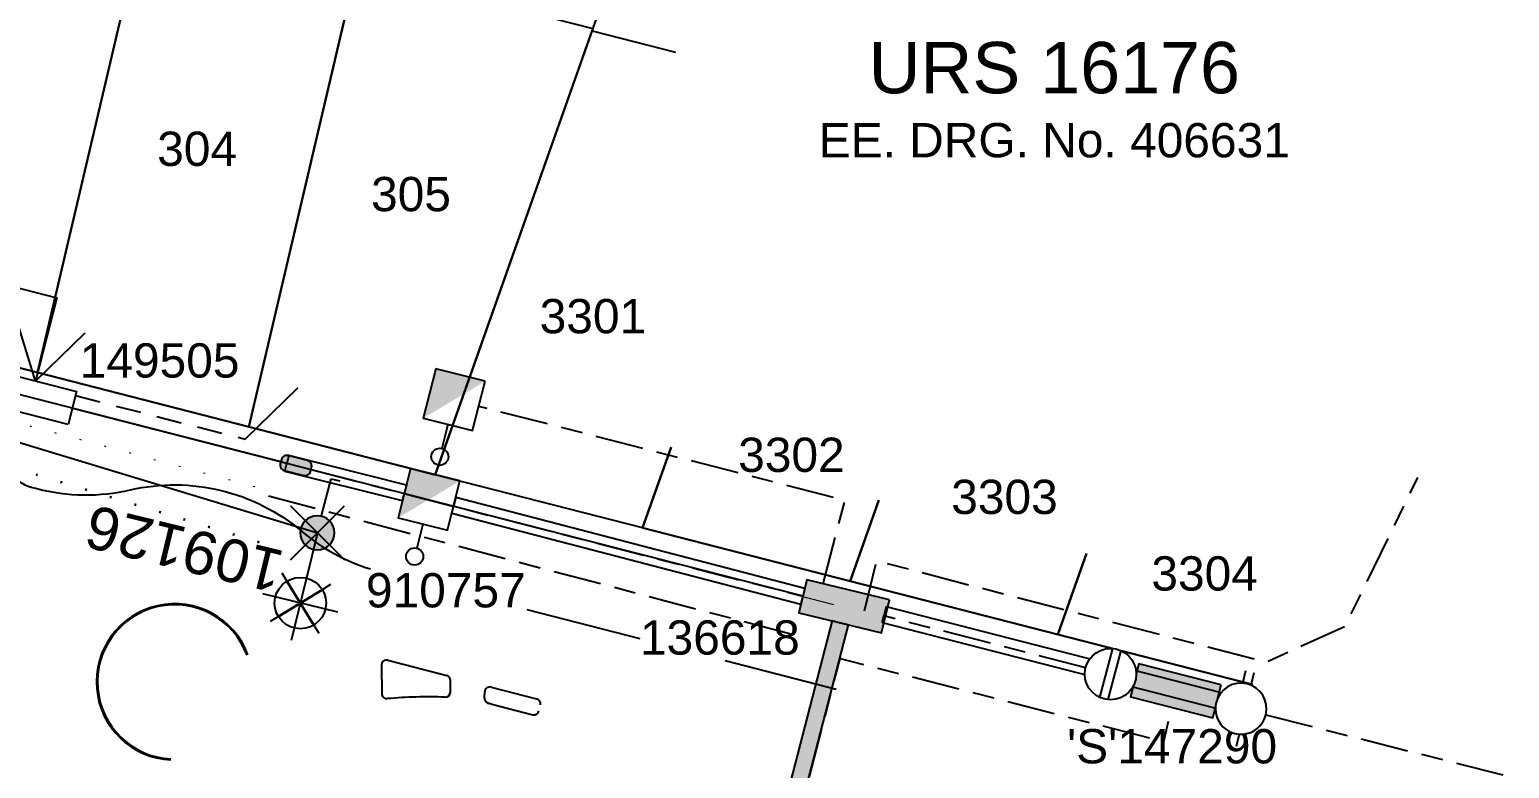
# Model space of a CAD drawing. Header units: metres. Extents: x 301329 to 301580, y 6240381 to 6240750.
# Drawn here: x 301416.9 to 301503.2, y 6240444.8 to 6240487.9 of the extents above; entities that cross this region are included whole.
import ezdxf
from ezdxf.enums import TextEntityAlignment as Align

# ---------------------------------------------------------------- set-up
doc = ezdxf.new("R2010")
doc.units = ezdxf.units.M
doc.header["$LTSCALE"] = 0.7
for name, pattern in [('Cable Exist OH', [1, 1, 0]), ('Cable Exist UG', [8.2, 4, -1.2, 1.8, -1.2]), ('Cable Remove', [2, 0, -2]), ('Dash', [5, 3, -2])]:
    doc.linetypes.add(name, pattern=pattern)
doc.layers.get('0').update_dxf_attribs({"color": 6})
for name, color, linetype in [('_User Miscellaneous1', 3, 'Continuous'), ('_User Miscellaneous10', 8, 'Continuous'), ('_User Miscellaneous11', 7, 'Continuous'), ('_User Miscellaneous4', 7, 'Continuous'), ('_User Miscellaneous6', 7, 'Continuous'), ('_User Miscellaneous7', 150, 'Continuous'), ('_User Miscellaneous8', 7, 'Continuous'), ('_User_HV_Exist', 7, 'Continuous'), ('_User_LV_Exist', 7, 'Continuous'), ('Cadastre Developer_SP_NEW', 4, 'Continuous'), ('Cadastre Roads_SP_NEW', 8, 'Continuous'), ('Equip_LV_NEW', 5, 'Continuous'), ('Equip_SP_HV_NEW', 7, 'Continuous'), ('Equip_SP_SL_EXT', 70, 'Continuous'), ('Mains_HV_NEW_U72', 2, 'Continuous'), ('Mains_LV_NEW_R6', 2, 'Continuous'), ('Mains_LV_NEW_T84', 2, 'Continuous'), ('OH_Details_SP_MISC', 6, 'Continuous'), ('Services_SP_NEW_UG', 2, 'Continuous'), ('SupportsOH_SP_TR_HV_LV_SL_EXT', 7, 'Continuous'), ('SupportsUG_SP_LV_EXT', 7, 'Continuous'), ('SupportsUG_SP_LV_NEW', 2, 'Continuous'), ('SupportsUG_SP_LV_SL_NEW', 2, 'Continuous'), ('Trench_SP_NEW', 2, 'Continuous'), ('UG_Details_SP_MISC', 7, 'Continuous')]:
    doc.layers.add(name, color=color, linetype=linetype)
doc.layers.add('_User Miscellaneous12', color=7, linetype='Continuous', lineweight=35)
doc.layers.add('_User Miscellaneous5', color=7, linetype='Continuous', lineweight=35)
doc.layers.add('_User Notes', color=7, linetype='Continuous', plot=False)
doc.layers.add('Features_HIDE', color=1, linetype='Continuous', plot=False)
doc.styles.add('ARIAL', font='arial.ttf', dxfattribs={"height": 2})
doc.styles.add('ARIAL 3.0', font='arial.ttf', dxfattribs={"height": 3})
doc.styles.add('iecARIAL', font='arial.ttf', dxfattribs={"height": 2})
doc.styles.add('POLE_LABEL', font='arial.ttf')
doc.styles.add('SL_LABEL', font='arial.ttf')
doc.styles.get("Standard").update_dxf_attribs({"font": 'arial.ttf'})
doc.styles.add('style1', font='iso3098b.shx')
doc.linetypes.add('Cable New UG', pattern='A,8,-1,["x",style1,S=3.5,R=0,X=0.35,Y=-1],-3.5', length=12.5)
doc.linetypes.add('Cable Z', pattern='A,8,-1,["Z",Standard,S=2.5,R=0,X=0.35,Y=-1.25],-3.5', length=12.5)
doc.linetypes.add('IE Trench HV', pattern='A,8,-2,["/",style1,S=2.5,R=0,X=0.1,Y=-1],-4.5', length=14.5)

# ---------------------------------------------------------------- blocks, each defined once
blk = doc.blocks.new('PILLAR_EXT')
blk.add_hatch(color=256).paths.add_polyline_path([(-2.475, 2.49), (-2.475, 0.51), (2.475, 0.51), (2.475, 2.49)])
blk.add_lwpolyline([(-2.475, 0.51), (2.475, 0.51), (2.475, 2.49), (-2.475, 2.49)], close=True)
for tag, p, flags in [('OWNED_BY', (0, 1.3), 9), ('STATE', (0, 1.1), 9), ('SUPPORT_TYPE', (0, 0.9), 9), ('USAGE', (0, 0.7), 9), ('LEGEND', (0, 0.5), 9), ('LOCATION', (0, 0.3), 9), ('NOTES', (0, 0.1), 9), ('PARENT', (0, -0.1), 9), ('STREETNAME', (0, -0.3), 9), ('SUBURB', (0, -0.5), 1)]:
    blk.add_attdef(tag, p, '', height=0.2, dxfattribs=dict(flags=flags))
at = {"layer": '_User Miscellaneous6', "style": 'ARIAL', "flags": 8}
blk.add_attdef('ASSET_NUM', text='', height=2, dxfattribs=at).set_placement((1.5, 7.5), align=Align.TOP_LEFT)
blk = doc.blocks.new('*U30')
at = {"lineweight": -3}
blk.add_lwpolyline([(-2.475, 2.49), (2.475, 2.49), (2.475, 0.51), (-2.475, 0.51)], close=True, dxfattribs=at)
for tag, flags, p in [('STREET_CODE', 9, (1.5, 3.5)), ('OWNED_BY', 9, (1.5, 3.3)), ('OPERATED_BY', 9, (1.5, 3.1)), ('STATE', 9, (1.5, 2.7)), ('SUPPORT_TYPE', 9, (1.5, 2.5)), ('MAINTAINED_BY', 9, (1.5, 2.9)), ('SUBURB', 9, (1.5, 1.7)), ('USAGE', 9, (1.5, 2.3)), ('LEGEND', 9, (1.5, 2.1)), ('PARENT', 9, (1.5, 1.9)), ('Z', 1, (1.5, 0.9)), ('STREETNAME', 9, (1.5, 1.5)), ('LOCATION', 9, (1.5, 1.3)), ('NOTES', 9, (1.5, 1.1))]:
    blk.add_attdef(tag, text='', height=0.2, dxfattribs=dict(flags=flags)).set_placement(p, align=Align.MIDDLE_LEFT)
at = {"layer": '_User Miscellaneous4', "style": 'ARIAL', "flags": 8}
blk.add_attdef('ASSET_NUM', text='', height=2, dxfattribs=at).set_placement((2, 5.5), align=Align.MIDDLE_LEFT)
blk = doc.blocks.new('A$C1B2C29DD')
at = {"layer": 'Services_SP_NEW_UG', "color": 2, "flags": 128}
for points in [[(0, 0), (-2.1, 3.444)], [(0, 0), (2.1, 3.444)]]:
    blk.add_lwpolyline(points, dxfattribs=at)
blk = doc.blocks.new('*U70')
at = {"layer": 'Services_SP_NEW_UG', "color": 2, "flags": 128}
blk.add_lwpolyline([(12.667, -1.012), (14.989, 2.625)], dxfattribs=at)
at = {"layer": 'Services_SP_NEW_UG', "color": 2, "linetype": 'Dash', "ltscale": 0.7, "flags": 128}
blk.add_lwpolyline([(2.457, -0.801), (12.667, -1.012)], dxfattribs=at)
blk = doc.blocks.new('POLE_DEL')
at = {"layer": '_User Miscellaneous10'}
h = blk.add_hatch(color=256, dxfattribs=at)
edge = h.paths.add_edge_path()
edge.add_arc((0, 0), 1, 180, 360)
edge.add_arc((0, 0), 1, 0, 180)
at = {"layer": '_User Miscellaneous11', "color": 2}
for p, q in [((-1.575, 1.575), (1.575, -1.575)), ((-1.575, -1.575), (1.575, 1.575))]:
    blk.add_line(p, q, dxfattribs=at)
at = {"layer": '_User Miscellaneous11'}
blk.add_lwpolyline([(-1, 0, 1), (1, 0, 1)], format="xyb", close=True, dxfattribs=at)
for tag, height, flags, p in [('pNumber', 2.5, 8, (0, 2.067)), ('OWNED_BY', 0.2, 9, (0, -0.4)), ('SPECIAL_USE', 0.2, 9, (0, -0.6)), ('STATE', 0.2, 9, (0, -0.8)), ('cLV', 0.2, 9, (0, -1.2)), ('cHV', 0.2, 9, (0, -1.8)), ('hDepth', 0.2, 9, (0, -1.4)), ('hDia', 0.2, 9, (0, -1.6)), ('USAGE', 0.2, 9, (0, -1)), ('LBRACKET', 0.2, 9, (0, -2)), ('LExisting', 0.2, 9, (0, -2.2)), ('LANTNUMBER', 0.2, 9, (0, -2.4)), ('LOther', 0.2, 9, (0, -2.6)), ('cLinedev', 0.2, 9, (0, -3.2)), ('pExisting', 0.2, 9, (0, -3.4)), ('LRemove', 0.2, 9, (0, -2.8)), ('LEGEND', 0.2, 9, (0, -3)), ('pFooting', 0.2, 9, (0, -4)), ('pNew', 0.2, 9, (0, -4.2)), ('PFNUMBER', 0.2, 9, (0, -3.6)), ('NEWPFNUMBER', 0.2, 9, (0, -3.8)), ('pRelocate', 0.2, 9, (0, -4.6)), ('pRemove', 0.2, 9, (0, -4.8)), ('pReplace', 0.2, 9, (0, -5)), ('pStay', 0.2, 9, (0, -5.2)), ('cspan', 0.2, 9, (0, -5.6)), ('SUBURB', 0.2, 9, (0, -5.8)), ('STREETNAME', 0.2, 9, (0, -6)), ('pType', 0.2, 9, (0, -5.4)), ('LOCATION', 0.2, 9, (0, -6.2)), ('NOTES', 0.2, 9, (0, -6.4))]:
    blk.add_attdef(tag, text='', height=height, dxfattribs=dict(flags=flags)).set_placement(p, align=Align.MIDDLE_LEFT)
at = {"flags": 1}
blk.add_attdef('Z', (0, 0), '', height=0.2, dxfattribs=at)
at = {"style": 'POLE_LABEL', "flags": 9}
blk.add_attdef('STREET_CODE', text='', height=0.2, dxfattribs=at).set_placement((0, -0.2), align=Align.MIDDLE_LEFT)
at = {"layer": 'Features_HIDE', "style": 'POLE_LABEL', "flags": 8}
blk.add_attdef('ASSET_NUM', text='', height=2.5, dxfattribs=at).set_placement((2, 2), align=Align.MIDDLE_LEFT)
blk = doc.blocks.new('*U33')
for p, q in [((0, 1.968), (0, 6.468)), ((-1.061, 5.278), (-1.459, 5.676)), ((1.06, 5.278), (1.458, 5.676)), ((-2.25, 4.218), (2.25, 4.218)), ((-1.459, 2.759), (-1.061, 3.157)), ((0, 0), (0, 2.721)), ((1.458, 2.759), (1.06, 3.157)), ((0, 0), (0, 0))]:
    blk.add_line(p, q)
blk.add_circle((0, 4.218), 1.5)
at = {"layer": '_User Miscellaneous12'}
for p, q in [((1.06, 3.157), (-1.061, 5.278)), ((-1.061, 3.157), (1.06, 5.278))]:
    blk.add_line(p, q, dxfattribs=at)
at = {"style": 'iecARIAL', "flags": 8}
blk.add_attdef('ASSET_NUM', (1.5, 1.5), '', height=2.5, dxfattribs=at)
for tag, p, height, flags in [('CONSTRUCTED_VOLTAGE', (0, -0.2), 0.2, 9), ('CONTROL_TYPE', (0, -0.4), 0.2, 9), ('LANTERN_PURPOSE', (0, -0.6), 0.2, 9), ('LANTERN_TYPE', (0, -0.8), 0.2, 9), ('NO_PHASES', (0, -1), 0.2, 9), ('LNUMBER', (1.2, -2.8), 2.5, 8), ('OPERATING_VOLTAGE', (0, -1.2), 0.2, 9), ('ORIENTATION', (0, -1.4), 0.2, 9), ('OWNED_BY', (0, -1.6), 0.2, 9), ('STATE', (0, -1.8), 0.2, 9), ('CEXIST', (0, -2.2), 0.2, 9), ('CNEW', (0, -2.4), 0.2, 9), ('CNUMBER', (0, -2.6), 0.2, 9), ('USAGE', (0, -2), 0.2, 9), ('CREMOVE', (0, -2.8), 0.2, 9), ('CREPLACE', (0, -3), 0.2, 9), ('LKINGHEIGHT', (0, -3.2), 0.2, 9), ('LBRACKET', (0, -3.4), 0.2, 9), ('LBRACKETVOCAB', (0, -3.6), 0.2, 9), ('LCATEGORY', (0, -3.8), 0.2, 9), ('LCHARGE1', (0, -4), 0.2, 9), ('LCHARGE1PERCENT', (0, -4.2), 0.2, 9), ('LCHARGE2', (0, -4.4), 0.2, 9), ('LCHARGE2PERCENT', (0, -4.6), 0.2, 9), ('LCHARGE3', (0, -4.8), 0.2, 9), ('LCHARGE3PERCENT', (0, -5), 0.2, 9), ('LEXIST', (0, -5.2), 0.2, 9), ('LLAMP', (0, -5.4), 0.2, 9), ('LLAMPVOCAB', (0, -5.6), 0.2, 9), ('LMAST', (0, -5.8), 0.2, 9), ('LMASTVOCAB', (0, -6), 0.2, 9), ('LNEW', (0, -6.2), 0.2, 9), ('LANTNUMBER', (0, -6.4), 0.2, 9), ('LOUTREACH', (0, -6.8), 0.2, 9), ('LOUTREACHVOCAB', (0, -7), 0.2, 9), ('LRATECODE', (0, -7.2), 0.2, 9), ('LREMOVE', (0, -7.4), 0.2, 9), ('LREPLACE', (0, -7.6), 0.2, 9), ('LTYPE', (0, -7.8), 0.2, 9), ('STREETNAME', (0, -8.8), 0.2, 9), ('LTYPEVOCAB', (0, -8), 0.2, 9), ('LEGEND', (0, -8.2), 0.2, 9), ('LOCATION', (0, -8.4), 0.2, 9), ('NOTES', (0, -8.6), 0.2, 9), ('SUBURB', (0, -9), 0.2, 1)]:
    blk.add_attdef(tag, p, '', height=height, dxfattribs=dict(flags=flags))
blk = doc.blocks.new('A$C7DAD38F0')
at = {"layer": '_User Miscellaneous11', "color": 3, "style": 'ARIAL'}
blk.add_attdef('DRG_NO', text='', height=2, dxfattribs=at).set_placement((0, -4.234), align=Align.MIDDLE_CENTER)
at = {"layer": '_User Miscellaneous6', "color": 2, "style": 'ARIAL 3.0'}
blk.add_attdef('URS___', text='', height=3, dxfattribs=at).set_placement((0, 0), align=Align.MIDDLE_CENTER)
blk = doc.blocks.new('LV_UG_LINKS_CLOSED_NEW')
for tag, flags, p in [('TYPE', 9, (1.5, -2.6)), ('MAINTAINED_BY', 9, (1.5, -2.2)), ('NUMBER_OF_PHASES', 9, (1.5, -2.4)), ('Z', 1, (1.5, -2.8))]:
    blk.add_attdef(tag, text='', height=0.2, dxfattribs=dict(flags=flags)).set_placement(p, align=Align.MIDDLE_LEFT)
blk.add_wipeout([(-1.056, 1.057), (-1.18, 0.916), (-1.286, 0.761), (-1.371, 0.594), (-1.435, 0.417), (-1.476, 0.234), (-1.493, 0.047), (-1.487, -0.14), (-1.458, -0.326), (-1.406, -0.506), (-1.331, -0.678), (-1.236, -0.839), (-1.121, -0.988), (-0.988, -1.12), (-0.84, -1.235), (-0.679, -1.331), (-0.506, -1.406), (-0.326, -1.458), (-0.141, -1.487), (0.047, -1.493), (0.233, -1.476), (0.416, -1.435), (0.593, -1.371), (0.76, -1.286), (0.915, -1.181), (1.056, -1.057), (1.18, -0.916), (1.286, -0.761), (1.371, -0.594), (1.435, -0.417), (1.476, -0.234), (1.493, -0.047), (1.487, 0.14), (1.458, 0.326), (1.406, 0.506), (1.331, 0.678), (1.236, 0.839), (1.121, 0.988), (0.988, 1.12), (0.84, 1.235), (0.679, 1.331), (0.506, 1.406), (0.326, 1.458), (0.141, 1.487), (-0.047, 1.493), (-0.233, 1.476), (-0.416, 1.435), (-0.593, 1.371), (-0.76, 1.286), (-0.915, 1.181)])
for p, q in [((-0.25, -1.479), (-0.25, 1.479)), ((0.25, -1.479), (0.25, 1.479))]:
    blk.add_line(p, q)
blk.add_circle((0, 0), 1.5)
at = {"flags": 9}
for tag, p in [('ACTUAL_STATUS', (1.5, 0)), ('OPERATING_VOLTAGE', (1.5, -0.6)), ('ORIENTATION', (1.5, -0.8)), ('CONSTRUCTED_VOLTAGE', (1.5, -0.2)), ('NO_PHASES', (1.5, -0.4)), ('STATE', (1.5, -1)), ('SWITCH_TYPE', (1.5, -1.2)), ('OWNED_BY', (1.5, -1.8)), ('USAGE', (1.5, -1.4)), ('NOTES', (1.5, -1.6)), ('OPERATED_BY', (1.5, -2))]:
    blk.add_attdef(tag, text='', height=0.2, dxfattribs=at).set_placement(p, align=Align.MIDDLE_LEFT)
blk = doc.blocks.new('*U109')
blk.add_wipeout([(-1.124, 0.75), (-1.231, 0.597), (-1.319, 0.431), (-1.385, 0.255), (-1.428, 0.072), (-1.448, -0.114), (-1.445, -0.302), (-1.418, -0.487), (-1.368, -0.668), (-1.296, -0.842), (-1.203, -1.004), (-1.09, -1.154), (-0.959, -1.289), (-0.812, -1.406), (-0.652, -1.503), (-0.481, -1.58), (-0.302, -1.635), (-0.117, -1.667), (0.071, -1.675), (0.258, -1.66), (0.441, -1.622), (0.619, -1.561), (0.787, -1.478), (0.944, -1.375), (1.086, -1.252), (1.212, -1.113), (1.32, -0.96), (1.407, -0.794), (1.473, -0.618), (1.516, -0.435), (1.537, -0.249), (1.533, -0.061), (1.507, 0.124), (1.457, 0.305), (1.385, 0.478), (1.291, 0.641), (1.178, 0.791), (1.047, 0.925), (0.901, 1.042), (0.741, 1.14), (0.569, 1.217), (0.39, 1.272), (0.205, 1.304), (0.018, 1.312), (-0.169, 1.297), (-0.353, 1.259), (-0.53, 1.198), (-0.699, 1.115), (-0.855, 1.011), (-0.998, 0.889)])
for p, q in [((-0.205, 1.292), (-0.205, 2.039)), ((0.293, 1.292), (0.293, 2.039)), ((-0.205, -1.655), (-0.205, -2.402)), ((0.293, -1.655), (0.293, -2.402))]:
    blk.add_line(p, q)
blk.add_lwpolyline([(1.538, -0.182, 1), (-1.45, -0.182, 1)], format="xyb", close=True)
for tag, p, flags in [('Z', (0, 0), 1), ('ORIENTATION', (0, 0), 9), ('USAGE', (0, -0.2), 9), ('NOTES', (0, -0.4), 9)]:
    blk.add_attdef(tag, p, '', height=0.2, dxfattribs=dict(flags=flags))
blk = doc.blocks.new('HV_STJ_NEW')
blk.add_hatch(color=256).paths.add_polyline_path([(0.586, -0.451), (-0.586, -0.451, -0.414214), (-0.906, -0.131), (-0.906, 0.131, -0.414214), (-0.586, 0.451), (0.586, 0.451, -0.414214), (0.906, 0.131), (0.906, -0.131, -0.414214)])
blk.add_lwpolyline([(-0.906, 0.131), (-0.906, -0.131, 0.414214), (-0.586, -0.451), (0.586, -0.451, 0.414214), (0.906, -0.131), (0.906, 0.131, 0.414214), (0.586, 0.451), (-0.586, 0.451, 0.414214)], format="xyb", close=True)
for tag, flags, p in [('ORIENTATION', 9, (1.5, 0)), ('OWNED_BY', 9, (1.5, -0.8)), ('USAGE', 9, (1.5, -0.2)), ('LEGEND', 9, (1.5, -0.4)), ('NOTES', 9, (1.5, -0.6)), ('TYPE', 9, (1.5, -1.4)), ('OPERATED_BY', 9, (1.5, -1)), ('OPERATING_VOLTAGE', 9, (1.5, -1.6)), ('CONSTRUCTED_VOLTAGE', 9, (1.5, -1.8)), ('MAINTAINED_BY', 9, (1.5, -1.2)), ('Z', 1, (1.5, -2.2)), ('NUMBER_OF_PHASES', 9, (1.5, -2))]:
    blk.add_attdef(tag, text='', height=0.2, dxfattribs=dict(flags=flags)).set_placement(p, align=Align.MIDDLE_LEFT)
blk = doc.blocks.new('POLE_EXT')
blk.add_hatch(color=256).paths.add_polyline_path([(-1, 0, 1), (1, 0, 1)])
blk.add_lwpolyline([(-1, 0, 1), (1, 0, 1)], format="xyb", close=True)
for tag, height, flags, p in [('pNumber', 2.5, 8, (-17.84, 2.067)), ('OWNED_BY', 0.2, 9, (1.355, -0.4)), ('SPECIAL_USE', 0.2, 9, (1.355, -0.8)), ('PARENT', 0.2, 9, (1.355, -0.6)), ('cLV', 0.2, 9, (1.355, -1.4)), ('STATE', 0.2, 9, (1.355, -1)), ('hDepth', 0.2, 9, (1.355, -1.6)), ('hDia', 0.2, 9, (1.355, -1.8)), ('USAGE', 0.2, 9, (1.355, -1.2)), ('cHV', 0.2, 9, (1.355, -2)), ('LBRACKET', 0.2, 9, (1.355, -2.2)), ('LExisting', 0.2, 9, (1.355, -2.4)), ('LANTNUMBER', 0.2, 9, (1.355, -2.6)), ('cLinedev', 0.2, 9, (1.355, -3.4)), ('LOther', 0.2, 9, (1.355, -2.8)), ('LRemove', 0.2, 9, (1.355, -3)), ('LEGEND', 0.2, 9, (1.355, -3.2)), ('pExisting', 0.2, 9, (1.355, -3.8)), ('pFooting', 0.2, 9, (1.355, -4.4)), ('LOCATION', 0.2, 9, (1.355, -3.6)), ('PFNUMBER', 0.2, 9, (1.355, -4)), ('NEWPFNUMBER', 0.2, 9, (1.355, -4.2)), ('pNew', 0.2, 9, (1.355, -4.6)), ('pRelocate', 0.2, 9, (1.355, -5)), ('pRemove', 0.2, 9, (1.355, -5.2)), ('cspan', 0.2, 9, (1.355, -6)), ('pReplace', 0.2, 9, (1.355, -5.4)), ('pStay', 0.2, 9, (1.355, -5.6)), ('pType', 0.2, 9, (1.355, -5.8)), ('STREETNAME', 0.2, 9, (1.355, -6.2)), ('SUBURB', 0.2, 9, (1.355, -6.4)), ('NOTES', 0.2, 9, (1.355, -6.6)), ('MAINTAINED_BY', 0.2, 9, (1.355, -6.814)), ('OPERATED_BY', 0.2, 9, (1.355, -7.014))]:
    blk.add_attdef(tag, text='', height=height, dxfattribs=dict(flags=flags)).set_placement(p, align=Align.MIDDLE_LEFT)
at = {"style": 'POLE_LABEL', "flags": 9}
for tag, height, p in [('ASSET_NUM', 2.5, (2, 2)), ('STRUCTURE_PLANT_NUMBER', 0.2, (1.355, 0.028)), ('STREET_CODE', 0.2, (1.355, -0.2))]:
    blk.add_attdef(tag, text='', height=height, dxfattribs=at).set_placement(p, align=Align.MIDDLE_LEFT)
at = {"flags": 1}
blk.add_attdef('Z', (1.355, -7.328), '', height=0.2, dxfattribs=at)
blk = doc.blocks.new('*U130')
at = {"layer": '_User Miscellaneous7', "lineweight": -3}
blk.add_lwpolyline([(0, -3.03), (0, -1.58)], dxfattribs=at)
blk.add_lwpolyline([(-1.485, -6), (1.485, -6), (1.485, -3.03), (-1.485, -3.03)], close=True, dxfattribs=at)
blk.add_circle((0, -1.08), 0.5, dxfattribs=at)
blk.add_solid([(-1.485, -6), (1.485, -6), (1.485, -3.03)], dxfattribs=at)
at = {"layer": '_User Miscellaneous8', "color": 2, "lineweight": -3}
blk.add_lwpolyline([(-1.485, 0), (1.485, 0), (1.485, 2.97), (-1.485, 2.97)], close=True, dxfattribs=at)
blk.add_solid([(-1.485, 0), (1.485, 0), (1.485, 2.97)], dxfattribs=at)
at = {"style": 'POLE_LABEL', "flags": 9}
blk.add_attdef('STRUCTURE_PLANT_NUMBER', text='', height=0.2, dxfattribs=at).set_placement((1.641, 1.727), align=Align.MIDDLE_LEFT)
for tag, flags, p in [('STREET_CODE', 9, (1.641, 1.485)), ('OWNED_BY', 9, (1.641, 1.085)), ('OPERATED_BY', 9, (1.641, 0.885)), ('COLUMN_TYPE', 9, (1.641, 1.285)), ('STATE', 9, (1.641, 0.485)), ('USAGE', 9, (1.641, 0.285)), ('MAINTAINED_BY', 9, (1.641, 0.685)), ('LEGEND', 9, (1.641, 0.085)), ('SUBURB', 9, (1.641, -0.315)), ('STREETNAME', 9, (1.641, -0.515)), ('PARENT', 9, (1.641, -0.115)), ('LOCATION', 9, (1.641, -0.715)), ('NOTES', 9, (1.641, -0.915)), ('Z', 1, (1.641, -1.315)), ('LABEL_ALIGNMENT', 9, (1.641, -1.115))]:
    blk.add_attdef(tag, text='', height=0.2, dxfattribs=dict(flags=flags)).set_placement(p, align=Align.MIDDLE_LEFT)
at = {"layer": '_User Miscellaneous5', "style": 'ARIAL', "flags": 8}
blk.add_attdef('ASSET_NUM', text='', height=2, dxfattribs=at).set_placement((2, 3.485), align=Align.MIDDLE_LEFT)
blk = doc.blocks.new('*U72')
at = {"layer": '_User Miscellaneous8', "color": 2}
blk.add_line((0, 0), (0, 1.45), dxfattribs=at)
blk.add_circle((0, 1.95), 0.5, dxfattribs=at)
for tag, p, flags in [('Z', (0, 0), 1), ('OPERATED_BY', (0, -9.607), 9)]:
    blk.add_attdef(tag, p, '', height=0.2, dxfattribs=dict(flags=flags))
at = {"style": 'SL_LABEL', "flags": 9}
blk.add_attdef('STREET_CODE', text='', height=0.2, dxfattribs=at).set_placement((0, -0.2), align=Align.MIDDLE_LEFT)
at = {"flags": 9}
for tag, p in [('CONSTRUCTED_VOLTAGE', (0, -0.4)), ('CONTROL_TYPE', (0, -0.6)), ('LANTERN_PURPOSE', (0, -0.8)), ('OPERATING_VOLTAGE', (0, -1.4)), ('ORIENTATION', (0, -1.6)), ('OWNED_BY', (0, -1.8)), ('LANTERN_TYPE', (0, -1)), ('NO_PHASES', (0, -1.2)), ('STATE', (0, -2)), ('CEXIST', (0, -2.4)), ('CNEW', (0, -2.6)), ('USAGE', (0, -2.2)), ('CNUMBER', (0, -2.8)), ('CREMOVE', (0, -3)), ('CREPLACE', (0, -3.2)), ('LKINGHEIGHT', (0, -3.4)), ('LBRACKET', (0, -3.6)), ('LBRACKETVOCAB', (0, -3.8)), ('LCATEGORY', (0, -4)), ('LCHARGE1', (0, -4.2)), ('LCHARGE1PERCENT', (0, -4.4)), ('LCHARGE2', (0, -4.6)), ('LCHARGE2PERCENT', (0, -4.8)), ('LCHARGE3', (0, -5)), ('LCHARGE3PERCENT', (0, -5.2)), ('LEXIST', (0, -5.4)), ('LLAMP', (0, -5.6)), ('LLAMPVOCAB', (0, -5.8)), ('LMAST', (0, -6)), ('LMASTVOCAB', (0, -6.2)), ('LNEW', (0, -6.4)), ('LANTNUMBER', (0, -6.6)), ('LOUTREACH', (0, -7)), ('LOUTREACHVOCAB', (0, -7.2)), ('LRATECODE', (0, -7.4)), ('LREMOVE', (0, -7.6)), ('LREPLACE', (0, -7.8)), ('SUBURB', (0, -8.6)), ('LTYPE', (0, -8)), ('LTYPEVOCAB', (0, -8.2)), ('LEGEND', (0, -8.4)), ('STREETNAME', (0, -8.8)), ('LOCATION', (0, -9)), ('NOTES', (0, -9.2)), ('MAINTAINED_BY', (0, -9.863))]:
    blk.add_attdef(tag, text='', height=0.2, dxfattribs=at).set_placement(p, align=Align.MIDDLE_LEFT)
at = {"layer": '_User Notes', "style": 'SL_LABEL', "flags": 8}
blk.add_attdef('ASSET_NUM', text='', height=2.5, dxfattribs=at).set_placement((2, 2), align=Align.MIDDLE_LEFT)
at = {"layer": '_User Notes', "flags": 8}
blk.add_attdef('LNUMBER', text='', height=2.5, dxfattribs=at).set_placement((1.2, -2.8), align=Align.MIDDLE_LEFT)

msp = doc.modelspace()

# ---------------------------------------------------------------- hatches: boundary and pattern name
at = {"layer": '_User Miscellaneous11'}
h = msp.add_hatch(color=256, dxfattribs=at)
h.dxf.hatch_style = 1
h.paths.add_polyline_path([(301464.669, 6240453.191), (301463.662, 6240453.45), (301459.226, 6240436.218), (301460.233, 6240435.959)])

# ---------------------------------------------------------------- linework, layer by layer
at = {"layer": '_User Miscellaneous12', "color": 7, "linetype": 'Cable Remove', "flags": 128}
msp.add_lwpolyline([(301384.245, 6240471.989), (301431.215, 6240457.745)], dxfattribs=at)
at = {"layer": '_User_HV_Exist', "color": 7, "linetype": 'Cable Exist UG', "lineweight": 0, "flags": 128}
msp.add_lwpolyline([(301433.292, 6240462.238), (301463.895, 6240454.355), (301463.862, 6240454.228)], dxfattribs=at)
at = {"layer": '_User_LV_Exist', "color": 7, "linetype": 'Cable Remove', "lineweight": 0, "flags": 128}
msp.add_lwpolyline([(301386.472, 6240472.981), (301430.454, 6240461.155)], dxfattribs=at)
at = {"layer": '_User_LV_Exist', "color": 7, "linetype": 'Cable Exist UG', "flags": 128}
for points in [[(301463.173, 6240455.587), (301464.452, 6240460.462), (301443.088, 6240465.947)], [(301465.591, 6240454.018), (301466.299, 6240456.934), (301489.005, 6240451.026), (301493.632, 6240453.118), (301497.874, 6240461.791)], [(301478.495, 6240450.695), (301466.804, 6240453.698)], [(301460.959, 6240438.782), (301464.16, 6240451.238), (301483.054, 6240446.381), (301483.504, 6240448.386)], [(301481.354, 6240449.961), (301479.697, 6240450.386)], [(301488.994, 6240447.952), (301503.208, 6240444.339)]]:
    msp.add_lwpolyline(points, dxfattribs=at)
at = {"layer": '_User_LV_Exist', "color": 8, "linetype": 'Cable Exist UG', "flags": 128}
msp.add_lwpolyline([(301430.83, 6240460.716), (301461.395, 6240452.639)], dxfattribs=at)
at = {"layer": 'Cadastre Developer_SP_NEW'}
for p, q in [((301449.12, 6240486.233), (301458.949, 6240514.035)), ((301417.356, 6240467.915), (301423.637, 6240494.704)), ((301429.678, 6240464.749), (301435.96, 6240491.538)), ((301449.744, 6240487.998), (301440.54, 6240461.959)), ((301405.033, 6240471.08), (301417.356, 6240467.915)), ((301417.356, 6240467.915), (301429.678, 6240464.749)), ((301429.678, 6240464.749), (301440.54, 6240461.959)), ((301464.754, 6240455.74), (301466.424, 6240460.465)), ((301452.647, 6240458.85), (301464.754, 6240455.74)), ((301476.861, 6240452.63), (301478.534, 6240457.361)), ((301464.754, 6240455.74), (301476.861, 6240452.63)), ((301476.861, 6240452.63), (301488.226, 6240449.711))]:
    msp.add_line(p, q, dxfattribs=at)
for points in [[(301423.637, 6240494.704), (301417.356, 6240467.915), (301405.033, 6240471.08), (301411.314, 6240497.869), (301419.282, 6240495.822), (301423.637, 6240494.704)], [(301417.356, 6240467.915), (301423.637, 6240494.704), (301429.845, 6240493.109), (301435.96, 6240491.538), (301429.678, 6240464.749), (301417.356, 6240467.915)], [(301429.678, 6240464.749), (301435.96, 6240491.538), (301440.408, 6240490.396), (301449.744, 6240487.998), (301440.54, 6240461.959), (301429.678, 6240464.749)]]:
    msp.add_lwpolyline(points, close=True, dxfattribs=at)
for points in [[(301454.315, 6240463.569), (301452.647, 6240458.85), (301440.54, 6240461.959), (301449.7, 6240487.868), (301454.563, 6240486.618)], [(301466.424, 6240460.465), (301464.754, 6240455.74), (301452.647, 6240458.85), (301454.315, 6240463.569)], [(301478.534, 6240457.361), (301476.861, 6240452.63), (301464.754, 6240455.74), (301466.424, 6240460.465)], [(301488.226, 6240449.711), (301476.861, 6240452.63), (301478.534, 6240457.361)]]:
    msp.add_lwpolyline(points, dxfattribs=at)
at = {"layer": 'Cadastre Roads_SP_NEW', "lineweight": 25}
for p, q in [((301437.785, 6240451.131), (301441.219, 6240450.232)), ((301437.785, 6240451.131), (301441.219, 6240450.232)), ((301443.81, 6240449.564), (301446.464, 6240448.88)), ((301443.81, 6240449.564), (301446.464, 6240448.88)), ((301443.854, 6240448.563), (301446.232, 6240447.95)), ((301443.854, 6240448.563), (301446.232, 6240447.95))]:
    msp.add_line(p, q, dxfattribs=at)
at = {"layer": 'Cadastre Roads_SP_NEW'}
msp.add_line((301437.411, 6240450.817), (301437.427, 6240449.203), dxfattribs=at)
at = {"layer": 'Cadastre Roads_SP_NEW', "lineweight": 25, "flags": 128}
msp.add_lwpolyline([(301380.349, 6240473.354), (301399.991, 6240468.293), (301413.513, 6240464.808, -0.198912), (301414.736, 6240463.888), (301415.763, 6240462.148, 0.198912), (301416.986, 6240461.228), (301417.316, 6240461.143, 0.120189), (301422.765, 6240461.072, -0.236205), (301432.767, 6240458.649, 0.10009), (301436.763, 6240456.455, 0.10009)], format="xyb", dxfattribs=at)
for points in [[(301445.897, 6240454.086), (301452.476, 6240452.391)], [(301457.459, 6240451.107), (301463.937, 6240449.437)]]:
    msp.add_lwpolyline(points, dxfattribs=at)
at = {"layer": 'Cadastre Roads_SP_NEW', "lineweight": 25}
for centre, radius, start, end in [((301425.345, 6240449.865), 4.56, 20.31522, 267.28108), ((301425.345, 6240449.865), 4.5, 20.20497, 267.14221), ((301437.71, 6240450.84), 0.3, 75.54757, 184.45066), ((301437.71, 6240450.84), 0.3, 75.54757, 184.45066), ((301441.145, 6240449.942), 0.3, 0.27694, 75.54757), ((301441.134, 6240449.274), 0.3, 267.95449, 357.85535), ((301425.345, 6240449.865), 16.1, 357.85535, 0.27694), ((301425.345, 6240449.865), 18.1, 357.01153, 358.15833), ((301443.735, 6240449.274), 0.3, 75.54757, 178.15833), ((301437.726, 6240449.186), 0.3, 176.86253, 274.9841), ((301440.141, 6240421.492), 27.5, 87.95449, 94.9841), ((301443.72, 6240448.906), 0.3, 177.01153, 256.49588), ((301440.684, 6240436.265), 12.7, 75.54757, 76.49588), ((301446.389, 6240448.59), 0.3, 346.75802, 75.54757), ((301446.307, 6240448.241), 0.3, 255.54757, 346.75802)]:
    msp.add_arc(centre, radius, start, end, dxfattribs=at)
at = {"layer": 'Mains_HV_NEW_U72', "color": 2, "linetype": 'Cable New UG', "flags": 128}
msp.add_lwpolyline([(301385.119, 6240474.645), (301431.545, 6240462.719)], dxfattribs=at)
at = {"layer": 'Mains_LV_NEW_R6', "linetype": 'Cable Z', "flags": 128}
for points in [[(301407.593, 6240475.085), (301418.475, 6240472.274)], [(301418.475, 6240472.274), (301418.475, 6240472.274), (301417.229, 6240467.421)]]:
    msp.add_lwpolyline(points, dxfattribs=at)
at = {"layer": 'Mains_LV_NEW_T84', "linetype": 'Cable New UG', "flags": 128}
msp.add_lwpolyline([(301419.38, 6240465.846), (301462, 6240454.891)], dxfattribs=at)
at = {"layer": 'OH_Details_SP_MISC', "color": 7, "linetype": 'Continuous', "flags": 128}
msp.add_lwpolyline([(301384.663, 6240473.43), (301433.675, 6240458.566)], dxfattribs=at)
at = {"layer": 'Trench_SP_NEW', "linetype": 'IE Trench HV', "flags": 128}
msp.add_lwpolyline([(301419.38, 6240465.846), (301431.898, 6240462.628)], dxfattribs=at)
at = {"layer": 'UG_Details_SP_MISC'}
for p, q in [((301432.013, 6240463.083), (301431.896, 6240462.618)), ((301438.866, 6240461.353), (301432.013, 6240463.083)), ((301431.778, 6240462.152), (301431.896, 6240462.618)), ((301438.631, 6240460.423), (301431.778, 6240462.152)), ((301438.866, 6240461.353), (301438.749, 6240460.888)), ((301438.631, 6240460.423), (301438.749, 6240460.888)), ((301441.75, 6240460.626), (301441.628, 6240460.161)), ((301462.111, 6240455.311), (301441.75, 6240460.626)), ((301441.507, 6240459.697), (301441.628, 6240460.161)), ((301461.868, 6240454.382), (301441.507, 6240459.697)), ((301462.111, 6240455.311), (301461.99, 6240454.847)), ((301461.868, 6240454.382), (301461.99, 6240454.847)), ((301466.612, 6240453.338), (301466.732, 6240453.802)), ((301466.851, 6240454.267), (301466.732, 6240453.802)), ((301466.851, 6240454.267), (301487.759, 6240448.897)), ((301463.701, 6240453.441), (301459.368, 6240436.698)), ((301464.63, 6240453.2), (301460.298, 6240436.457)), ((301463.701, 6240453.441), (301464.166, 6240453.32)), ((301464.63, 6240453.2), (301464.166, 6240453.32)), ((301466.612, 6240453.338), (301487.52, 6240447.967)), ((301487.52, 6240447.967), (301487.64, 6240448.432)), ((301487.759, 6240448.897), (301487.64, 6240448.432))]:
    msp.add_line(p, q, dxfattribs=at)
at = {"layer": 'UG_Details_SP_MISC', "color": 7, "linetype": 'Cable Exist UG', "flags": 128}
msp.add_lwpolyline([(301433.899, 6240459.501), (301434.482, 6240461.719), (301435.018, 6240461.586)], dxfattribs=at)

# ---------------------------------------------------------------- block references
at = {"layer": '_User Miscellaneous1'}
msp.add_blockref('A$C7DAD38F0', (301476.66, 6240485.713), dxfattribs=at).add_auto_attribs({'URS___': 'URS 16176', 'DRG_NO': 'EE. DRG. No. 406631'})
msp.add_blockref('POLE_EXT', (301433.675, 6240458.566), dxfattribs=at)
at = {"layer": 'Equip_SP_HV_NEW', "rotation": 165.6081366187981}
msp.add_blockref('HV_STJ_NEW', (301432.422, 6240462.494), dxfattribs=at)
at = {"layer": 'Equip_SP_SL_EXT'}
ref = msp.add_blockref('*U33', (301433.675, 6240458.566), dxfattribs=dict(at, rotation=166.3494128475948))
ref.add_attrib('ASSET_NUM', '109126', (301431.864, 6240457.463), dxfattribs={"layer": '_User Notes', "height": 2.5, "rotation": 166.34941, "style": 'iecARIAL'})
at = {"layer": 'Services_SP_NEW_UG', "rotation": 346.8040455819872}
msp.add_blockref('*U70', (301417.356, 6240467.915), dxfattribs=at)
at = {"layer": 'SupportsOH_SP_TR_HV_LV_SL_EXT'}
msp.add_blockref('POLE_EXT', (301433.675, 6240458.566), dxfattribs=at)
at = {"layer": 'SupportsUG_SP_LV_EXT', "ltscale": 0.5}
msp.add_blockref('POLE_DEL', (301433.675, 6240458.566), dxfattribs=at)
at = {"layer": 'SupportsUG_SP_LV_EXT'}
ref = msp.add_blockref('PILLAR_EXT', (301464.754, 6240455.74), dxfattribs=dict(at, rotation=166.3353251566384))
ref.add_attrib('ASSET_NUM_001', '136618', (301452.49, 6240451.458), dxfattribs={"layer": '_User Miscellaneous6', "height": 2, "style": 'ARIAL'})
ref = msp.add_blockref('PILLAR_EXT', (301484.124, 6240450.798), dxfattribs=dict(at, rotation=165.5941757601576))
ref.add_attrib('ASSET_NUM_001', "'S'147290", (301477.405, 6240445.112), dxfattribs={"layer": '_User Miscellaneous6', "height": 2, "style": 'ARIAL'})
at = {"layer": 'SupportsUG_SP_LV_NEW', "rotation": 345.5931492574683}
msp.add_blockref('A$C1B2C29DD', (301417.229, 6240467.421), dxfattribs=at)
at = {"layer": 'SupportsUG_SP_LV_NEW'}
ref = msp.add_blockref('*U30', (301417.356, 6240467.915), dxfattribs=dict(at, rotation=165.5931492574683))
ref.add_attrib('ASSET_NUM_001', '149505', (301419.807, 6240467.625), dxfattribs={"layer": '_User Miscellaneous4', "height": 2, "style": 'ARIAL'})
at = {"layer": 'SupportsUG_SP_LV_SL_NEW', "ltscale": 0.5}
ref = msp.add_blockref('*U130', (301440.55, 6240461.957), dxfattribs=dict(at, rotation=165.836065927442))
ref.add_attrib('ASSET_NUM_001', '910757', (301436.505, 6240454.214), dxfattribs={"layer": '_User Miscellaneous5', "height": 2, "style": 'ARIAL'})
at = {"layer": 'SupportsUG_SP_LV_SL_NEW', "ltscale": 0.5, "rotation": 165.836065927442}
msp.add_blockref('*U72', (301439.823, 6240459.077), dxfattribs=at)

# ---------------------------------------------------------------- texts
at = {"layer": 'Cadastre Developer_SP_NEW', "style": 'ARIAL'}
for s, p in [('304', (301426.658, 6240479.977)), ('305', (301439.134, 6240477.333))]:
    msp.add_text(s, height=2, dxfattribs=at).set_placement(p, align=Align.CENTER)
for s, p in [('3301', (301446.639, 6240470.211)), ('3302', (301458.219, 6240462.12)), ('3303', (301470.647, 6240459.663)), ('3304', (301482.322, 6240455.196))]:
    msp.add_text(s, height=2, dxfattribs=at).set_placement(p)

# ---------------------------------------------------------------- next in the draw order: block references
at = {"layer": 'Equip_LV_NEW', "linetype": 'Cable Exist OH', "lineweight": 0, "rotation": 345.4278402165439}
msp.add_blockref('LV_UG_LINKS_CLOSED_NEW', (301479.94, 6240450.324), dxfattribs=at)
at = {"layer": 'Equip_LV_NEW', "linetype": 'Cable Exist UG', "lineweight": 0, "ltscale": 0.5, "rotation": 346.3292215805781}
msp.add_blockref('*U109', (301487.55, 6240448.494), dxfattribs=at)

doc.saveas('drawing.dxf')
